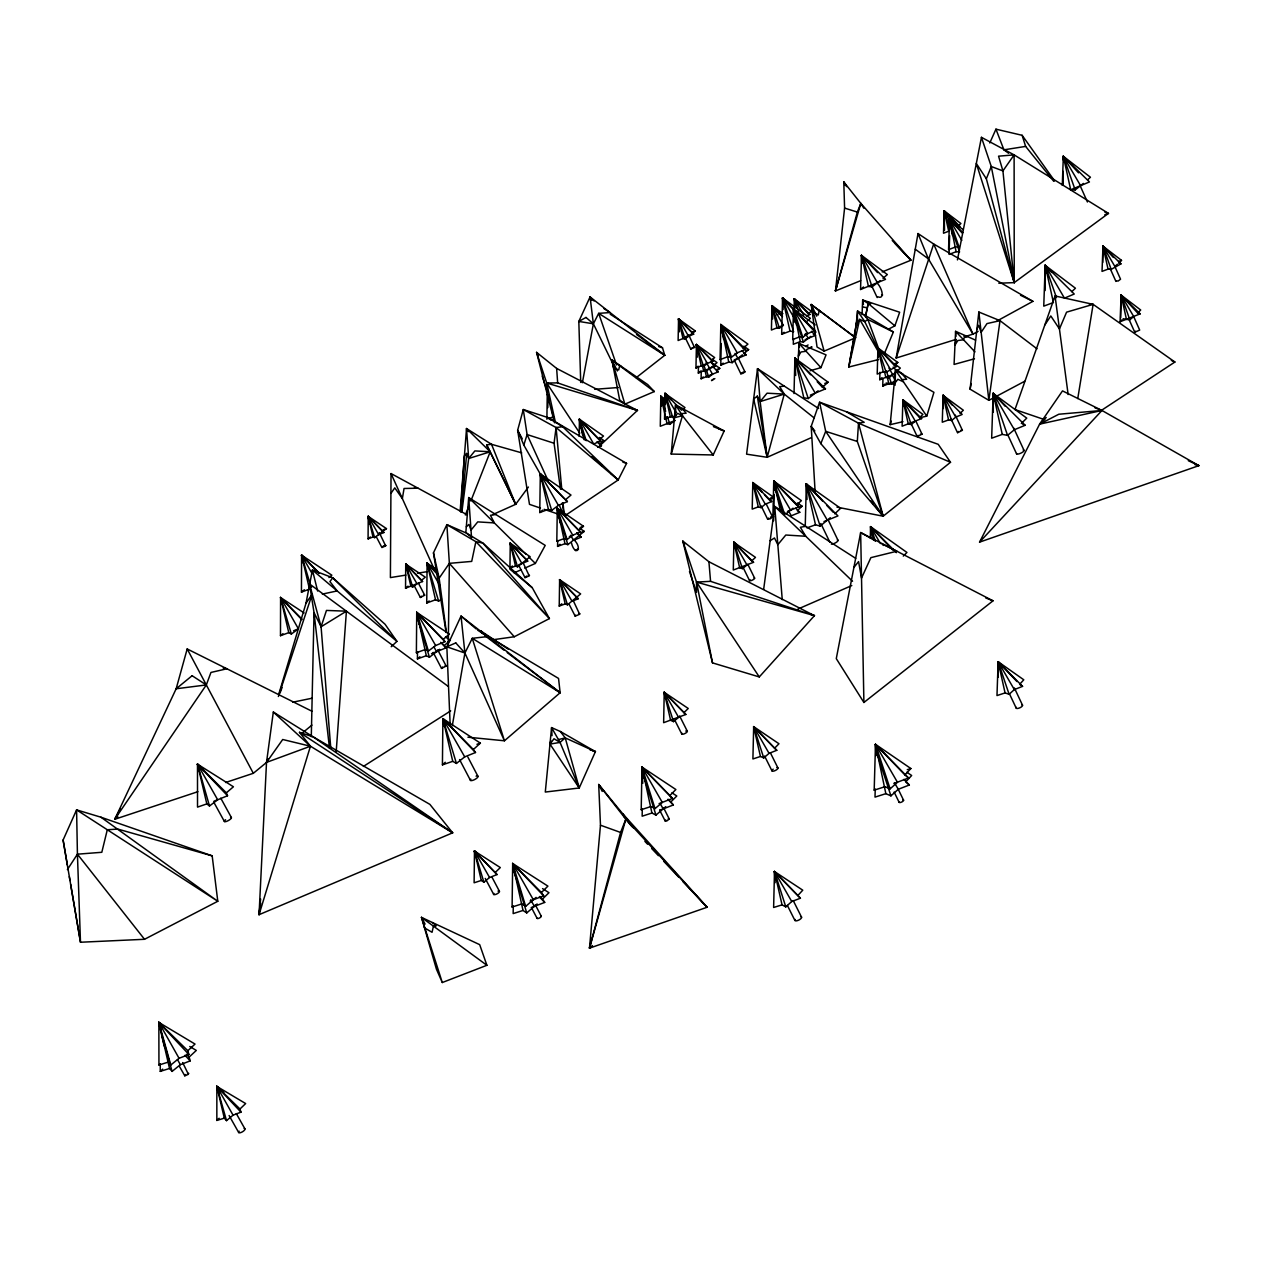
<?xml version="1.0" encoding="UTF-8"?>
<svg xmlns="http://www.w3.org/2000/svg" width="1262" height="1262" viewBox="0 0 1262 1262"><rect width="100%" height="100%" fill="white"/><g stroke="black" fill="none" stroke-linecap="round" stroke-linejoin="round"><path stroke-width="1.5" d="M224.32 1118.164L216.843 1120.435L216.843 1086.408L245.648 1103.556L239.985 1108.998L240.963 1112.153L233.06 1115.182L226.513 1120.64L224.32 1118.164L216.843 1086.408L222.727 1091.63M281.584 603.062L280.59 597.525L298.416 628.855L291.348 634.045L288.761 632.656L280.479 635.701L280.59 597.525L304.126 612.953M319.207 573.058L301.586 555.185L309.474 589.133L301.444 592.13L301.586 555.185L331.843 575.188L328.925 577.57M1045.11 290.575L1045.188 265.32L1075.429 288.225L1071.832 291.648M467.35 514.928L391.031 473.55L390.4 577.586L405.843 575.109M368.078 538.858L368.22 516.379L386.472 528.62L374.64 537.659L373 536.997L368.078 538.858L370.413 536.965M1063.14 184.631L1063.235 171.411M1063.298 160.069L1063.33 156.299L1090.447 177.248L1087.576 179.851M421.571 580.268L422.581 581.514L405.544 588.218L405.733 564.114L425.262 577.16L421.571 580.268L405.733 564.114L406.695 569.84M443.214 639.392L444.981 641.664L435.642 645.529L428.402 651.034L425.294 649.52L416.381 652.722L416.728 612.433L449.367 634.092L443.214 639.392L416.728 612.433L419.094 624.375M439.697 649.283L429.443 657.25L426.319 655.719L417.422 658.906L417.485 651.76L416.381 652.722M441.495 598.993L438.64 601.122L435.532 599.781L426.73 602.999L427.092 563.168L436.747 569.635M182.659 1062.557L188.385 1074.293L184.836 1075.871L179.425 1066.406M452.742 761.333L442.426 764.851L442.883 718.646L480.38 743.129L473.376 749.518L475.506 752.515L464.716 756.869L456.434 763.431L452.742 761.333L442.883 718.646L473.376 749.518M495.509 872.2L500.32 867.578L474.48 851.03L474.118 882.785L481.279 880.466L483.882 882.201L489.561 877.5L497.039 874.566L474.48 851.03L475.175 856.756M184.694 1075.713L185.498 1074.498M509.943 568.105L510.258 543.196L530.166 556.716L517.578 566.843L515.495 566.07L509.943 568.105L512.404 565.975M536.066 897.392L525.67 906.337L521.963 903.876L512.104 907.031L512.672 863.523L547.913 886.129L541.43 892.518L543.67 895.831L530.119 900.989M492.921 639.755L514.281 636.758L549.412 618.585L532.248 587.698L482.841 543.054L466.546 533.148L446.874 524.645L449.367 563.341L448.262 646.049L447.647 642.169M539.757 512.546L540.31 473.913L570.992 495.051L565.376 499.831L567.395 501.598L558.403 505.384L551.715 510.384L548.402 509.343L539.757 512.546L542.597 510.148M546.888 419.236L547.251 394.107M547.803 407.626L547.992 394.785L549.696 400.212M558.419 517.152L557.299 508.286L580.473 531.996L572.774 535.214L567.08 539.537L564.209 538.574L556.81 541.288L557.299 508.286L583.486 526.27L578.706 530.403L557.299 508.286L558.041 516.063M1102.751 262.464L1102.988 246.169L1121.524 260.366L1118.621 263.159L1120.94 263.868L1111.175 269.39L1108.036 269.137L1102.026 271.393L1102.988 246.169L1120.94 263.868M579.621 528.21L584.243 531.381L567.853 544.663L564.982 543.685L557.583 546.399L557.662 540.546L556.81 541.288M558.009 517.294L558.056 513.429L567.853 544.663M559.224 606.06L559.618 579.668L580.646 593.913L567.474 604.829L565.171 603.93L559.224 606.06L561.795 603.772M579.163 436.4L579.432 419.252L603.488 436.053L599.135 439.728L579.432 419.252L579.936 424.726M580.078 427.881L580.141 424.032L585.221 440.107M1120.703 317.866L1121.113 295.103L1140.706 310.01L1137.661 313.023L1121.113 295.103L1120.088 321.747L1140.154 313.875L1121.113 295.103L1121.587 300.545M642.942 778.307L641.995 767.075L662.298 802.443L655.025 808.611L651.003 806.513L641.206 809.715L641.995 767.075L675.88 789.523L669.854 795.533L672.441 798.452L659.079 803.61M642.768 783.339L641.995 767.075L669.854 795.533M665.516 399.675L660.846 396.378L660.278 426.272L674.855 420.593L672.062 415.75M675.58 415.198L672.741 417.328L670.343 416.807L664.553 418.984L665.042 393.444L684.982 407.563L682.616 409.598M862.056 314.648L862.672 299.993L899.664 312.235L894.884 325.833L887.959 329.429M693.674 334.162L678.546 318.923L683.01 338.642L685.045 338.957L695.33 330.975L678.546 318.923L678.12 340.519L693.674 334.162L678.546 318.923L679.429 331.811M697.192 350.173L696.435 344.51L712.92 361.137L695.961 367.999L696.435 344.51L714.655 357.588L711.452 360.301L696.435 344.51L697.271 357.193M711.153 362.036L715.27 366.185L698.312 373.047L698.438 367.179M712.573 366.39L718.062 371.927L701.104 378.774L701.262 370.965M857.229 325.564L857.545 310.973L893.354 331.985L884.52 353.281M311.288 736.692L314.033 612.591L309.505 583.927L448.357 686.496M723.662 339.494L720.823 324.555L745.463 349.353L737.229 352.871L731.487 357.146L728.048 356.594L720.066 359.638L720.823 324.555L747.924 344.116L743.176 348.154L720.823 324.555L721.265 332.016M742.403 354.843L732.197 362.667L728.758 362.099L720.776 365.144L721.249 343.548M782.882 313.639L771.997 305.704L771.413 330.029L783.371 325.296L771.997 305.704L772.659 318.907M772.88 516.852L773.748 481.09L801.386 500.635L796.622 505.084L773.748 481.09L774.221 490.35M773.622 520.812L773.748 516.063M773.795 514.107L774.253 494.499M793.703 331.654L789.996 331.133L781.667 334.32L782.55 297.99L810.378 318.308L806.781 321.4M797.884 895.468L802.758 890.183L774.489 871.521L773.622 907.473L782.046 904.87L785.8 906.889L791.747 901.525L800.423 898.213L774.489 871.521L775.12 882.69M794.066 322.047L793.467 309.095L814.889 330.549L807.712 333.61L802.821 337.285L799.698 336.844L792.71 339.51L793.467 309.095L815.205 324.949M793.861 321.573L794.05 313.891L803.405 342.081L810.819 336.355M794.082 308.102L794.319 298.857L811.292 311.257L808.374 313.781L794.319 298.857L794.965 304.221M460.141 511.094L466.53 428.544L491.533 444.303L521.711 452.853M794.019 393.57L794.902 358.156L828.093 382.181L822.414 387.245L817.177 381.708M805.235 526.569L806.323 483.977L840.587 508.302L834.75 513.839M861.757 263.206L861.504 255.397L885.545 279.344L860.558 289.503L861.504 255.397L887.344 274.564L882.99 278.35M870.275 538.054L870.591 526.648L906.936 552.456L903.292 556.085M895.594 372.322L892.77 374.688L879.74 379.704L879.945 372.227M894.032 381.755L882.737 386.077L882.958 378.616M875.875 755.796L875.497 744.328L897.456 782.282L890.12 788.86L885.009 786.683L874.187 790.154L875.497 744.328L910.864 768.526L904.949 774.931L908.545 777.991L893.89 783.544M876.222 755.118L875.497 744.328L908.545 777.991M903.529 405.623L902.898 399.802L919.588 417.548L922.932 414.393L902.898 399.802L902.109 426.209L921.654 418.59L902.898 399.802L902.977 403.509M895.058 385.289L895.515 370.145L933.927 392.324L926.765 416.129L919.446 417.832M958.173 225.945L959.956 226.513L944.197 210.896L943.503 233.233L948.708 231.214L944.197 210.896L960.918 223.532L958.173 225.945L944.197 210.896L944.512 230.236M960.019 413.415L963.348 410.229L943.108 395.4L942.272 422.218L948.567 419.93L951.627 420.483L955.776 417.123L962.18 414.457L943.108 395.4L943.329 408.557M962.874 232.618L949.513 219.383L959.073 247.163L955.634 246.926L948.567 249.639L949.513 219.383L963.111 229.637M949.655 235.663L949.071 254.419L956.123 251.706L959.562 251.958L950.018 224.179L949.513 219.383L962.133 232.965M1022.567 686.37L1019.633 684.351L1023.782 679.792L998.132 661.714L996.98 695.567L1005.073 692.917L1009.111 694.289L1014.332 689.588L1022.567 686.37L998.132 661.714L998.226 677.284M1051.893 272.545L1045.188 265.32L1043.753 306.145L1053.407 302.533L1045.188 265.32L1074.246 294.03L1064.45 298.147L1045.188 265.32L1045.914 272.939M1062.288 185.388L1063.33 156.299L1089.453 181.949L1070.697 189.773L1063.33 156.299L1078.537 172.862M798.12 361.673L798.988 343.39L826.042 354.874L820.931 367.652L810.125 370.712M273.318 712.036L310.436 746.221L452.648 832.825L313.244 736.913L299.473 732.323L310.436 746.221L259.057 914.682L266.519 762.39L273.318 712.036L313.244 736.913L429.885 804.383L452.648 832.825L259.057 914.682L260.619 898.986M460.772 512.009L464.321 455.882L466.719 453.437L468.675 458.516L461.86 512.183M836.974 507.135L883.163 516.205L825.695 431.352L819.574 402.231L938.202 444.303L950.523 462.286L883.163 516.205L857.308 441.448L858.507 423.18L819.574 402.231L811.198 426.382L815.094 491.202M336.165 752.042L346.419 611.187L326.464 610.429L321.084 626.772L330.77 748.114M766.034 503.601L772.518 516.947L770.341 518.808L767.659 519.25L761.16 505.92M465.836 532.517L468.707 497.591L545.216 545.389L535.356 563.436L524.755 568.152M767.659 519.25L768.653 518.067M671.226 454.068L675.564 404.818L724.151 430.973L713.204 454.967L671.226 454.068L682.458 415.703L675.564 404.818L675.722 411.649L674.318 417.738L682.458 415.703L713.204 454.967M600.475 825.206L589.48 948.156L707.114 907.252L622.971 814.037L598.693 784.475L600.475 825.206L620.573 832.447L589.48 948.156L592.477 945.601M461.308 511.899L466.719 453.437M902.961 421.682L890.152 424.679L895.515 370.145L926.765 416.129M882.17 271.929L910.927 260.224L860.81 203.371L843.789 181.917L844.593 208.088L835.46 290.938L860.621 280.7M1024.634 381.298L988.856 400.338L970.084 389.169L978.855 312.029L1000.009 320.658L1036.985 348.817M738.238 357.998L744.927 371.848L743.081 373.315L740.857 373.789L734.168 359.954M740.857 373.789L741.709 372.874M560.502 489.293L554.065 443.246L556.085 427.534L523.288 409.519L517.641 430.263L529.488 504.358L540.467 508.081M763.668 589.275L774.742 506.456L855.699 558.356M259.057 914.682L260.666 903.04M1077.764 398.524L1093.129 304.363L1055.064 295.955L1014.979 409.551L1044.794 419.725M799.24 351.041L798.373 356.263L800.976 351.972L806.118 351.278L806.923 349.353L812.05 347.018L810.882 347.16M688.689 334.809L694.494 347.492L690.756 349.022L685.613 338.453M452.269 725.902L464.905 653.022L461.04 616.077L560.139 692.728L504.437 740.794L467.918 737.197M690.756 349.022L692.57 347.602M956.107 339.383L896.146 358.045L918.01 233.533L933.675 244.008L1032.915 301.35L996.948 321.021M895.294 377.59L894.143 384.105L897.85 379.294L903.45 381.834M582.381 382.733L593.377 323.798L598.677 313.355L610.051 312.566L603.946 308.591M865.622 315.405L868.209 303.511L862.672 299.993L863.46 304.457M278.65 694.621L305.988 603.299L312.408 570.014L332.758 577.791L385.068 624.264L396.915 641.396L391.22 646.712M957.432 259.925L981.442 137.321L1014.112 154.879L1108.478 213.404L1014.238 282.625L998.81 283.209M865.543 316.936L868.209 303.511L870.654 303.89L867.893 301.713M970.084 389.169L971.219 383.538M591.168 940.458L589.48 948.156L625.826 819.212L598.693 784.475L602.258 791.416M573.2 600.491L579.652 614.263L575.188 616.172L569.194 604.451M837.195 283.319L835.46 290.938L860.81 203.371L863.792 208.183M575.078 616.014L575.709 615.13M550.8 740.715L549.98 744.091L579.226 787.993L545.294 792.047L551.573 727.59L560.328 731.487L595.412 751.631L579.226 787.993L560.044 742.403L551.573 727.59L552.03 735.651M837.384 283.382L835.46 290.938L857.355 212.079L860.81 203.371M312.014 711.263L187.186 648.952L176.159 688.768L114.763 819.275L197.897 791.684M523.146 562.868L529.251 575.882L525.055 577.696L519.376 566.606M524.96 577.554L526.585 576.056M541.146 475.553L523.825 445.107L527.09 434.554L523.288 409.519L548.134 417.643L626.583 463.375L618.159 479.986L565.897 515.07M896.146 358.045L933.675 244.008L972.97 334.146L978.113 331.322M890.152 424.679L891.319 421.129M278.381 696.498L312.187 594.15L305.988 603.299M280.069 692.917L282.12 687.396M573.658 539.41C583.707 549.096 574.873 557.189 571.386 542.676M575.393 550.595L576.15 549.68M266.519 762.39L282.704 739.5L310.436 746.221L266.519 762.39L267.891 758.888M465.362 514.991L468.912 505.967M471.041 500.541L490.208 451.78L486.643 444.902L491.533 444.303L515.653 504.327L492.906 514.533M620.573 832.447L625.826 819.212L707.114 907.252L682.774 881.46M846.376 411.727L864.186 422.281L858.507 423.18L883.163 516.205L820.821 443.625L825.695 431.352L857.308 441.448M986.348 178.762L976.315 163.476L1014.238 282.625L1002.927 170.906L998.557 156.172L1014.112 154.879L1014.238 282.625L986.348 178.762L991.285 166.521L981.442 137.321M379.278 532.627L385.667 545.894L381.929 547.55L376.123 536.429M63.1 840.019L76.588 809.873L100.976 817.224L212.174 855.857L217.79 901.273L144.515 939.291L80.484 942.241L63.1 840.019L67.359 865.085M989.787 142.953L995.955 129.166L1022.125 135.302L1054.59 180.86M976.898 329.193L978.665 325.312L981.142 332.332L986.979 323.593L1000.009 320.658L988.856 400.338L978.855 312.029M636.206 377.669L664.743 355.3L590.064 296.949L578.816 321.431L580.725 382.465M446.101 632.451L433.465 552.835L446.874 524.645L475.869 541.666L549.412 618.585L482.841 543.054L475.869 541.666L471.704 561.401L449.367 563.341L439.144 578.185L446.432 632.467M979.564 542.139L1039.62 424.142L1062.509 390.889L1101.963 410.465L1198.9 465.646L979.564 542.139L1101.963 410.465L1094.895 407.784M120.411 808.895L114.763 819.275L117.839 816.814M117.887 814.258L114.763 819.275L206.321 684.935L210.959 672.441L226.908 668.781L223.2 668.04M67.375 869.613L77.424 854.185L76.588 809.873L217.79 901.273L100.976 817.224M1044.81 324.997L1050.804 315.957L1059.449 328.956L1066.579 312.156L1093.129 304.363L1174.906 362.02L1100.306 411.112M1014.112 154.879L1002.927 170.906L991.285 166.521L1014.238 282.625M390.92 493.395L394.785 487.873L402.357 498.6L404.045 488.489L418.022 488.189L414.441 487.589M486.643 444.902L515.653 504.327L528.399 487.037M674.318 417.738L677.568 413.305L682.458 415.703M853.901 567.458L858.57 561.59L861.52 578.106L870.875 557.646L896.888 551.226L882.122 544.001L883.526 545.452M468.675 458.516L490.208 451.78L466.53 428.544L468.675 458.516L474.875 450.913L490.208 451.78L515.653 504.327M818.644 408.525L757.515 368.646L746.583 454.162L767.17 457.301L760.15 401.584L767.059 393.192L784.27 394.091L814.085 417.88M759.282 676.937L814.447 615.667L708.913 561.748L682.821 541.082L712.494 662.881L759.282 676.937L696.529 582.082L682.821 541.082L684.556 544.585M874.187 790.154L875.244 789.002L875.008 797.111L885.845 793.672L890.94 795.865L898.26 789.286L909.35 784.996L903.844 779.395M1116.255 280.732L1118.1 281.079L1120.546 279.202L1114.819 266.377L1102.988 246.169L1103.635 253.646M776.793 750.306L774.584 748.224L778.969 743.744L753.666 726.644L752.909 758.951L760.434 756.474L763.731 757.941L769.063 753.351L776.793 750.306L753.666 726.644L753.998 732.149M1039.62 424.142L1058.818 414.236L1101.963 410.465L1039.62 424.142L1046.214 417.485M665.737 820.016L665.232 821.073L666.715 821.026L669.286 819.038L663.607 807.838M660.01 810.109L673.372 804.967L670.769 802.033L676.795 796.006L671.968 792.804M641.206 809.715L642.295 808.642L642.153 816.198L651.933 813.012L655.956 815.11L665.752 806.639M1120.088 321.747L1122.139 319.728M1021.337 423.48L1026.747 418.132L993.162 393.381L991.664 438.198L1002.265 434.396L1007.549 435.358L1014.38 429.711L1025.17 425.278L993.162 393.381L993.304 412.185M531.176 907.567L544.711 902.425L542.471 899.096L548.954 892.707L542.55 888.606M512.104 907.031L513.271 905.895L513.161 913.593L523.02 910.454L526.743 912.931L537.123 903.971M668.166 696.577L664.222 692.302L678.64 717.368L673.498 721.627L670.611 720.334L664.222 692.302L683.972 712.604L688.247 708.471L664.222 692.302L663.638 722.684L685.85 714.481L664.222 692.302L665.027 697.918M216.843 1120.435L219.131 1118.258M598.172 447.3L637.436 410.418L556.637 368.425L536.571 352.35L554.523 422.786M734.642 547.929L733.9 542.345L751.71 560.912L755.481 557.378L733.9 542.345L733.285 570.045L753.556 562.3L733.9 542.345L734.137 546.146M877.721 296.759C884.899 299.851 882.501 288.509 876.98 282.877M797.474 502.939L802.08 506.188L797.316 510.637L799.792 512.293L791.321 515.795L788.513 510.936M808.09 344.952L805.677 346.545M187.833 1050.725L195.026 1044.068L158.854 1022.409L158.949 1065.018L168.225 1062.115L170.78 1065.018L179.062 1058.297L188.906 1054.496L187.833 1050.725L158.854 1022.409L159.596 1026.195M159.832 1027.205L158.854 1022.409L161.678 1024.996L158.854 1022.409L169.534 1068.472L172.089 1071.406L180.356 1064.686L190.199 1060.885L189.126 1057.083L196.32 1050.426L189.742 1046.498M158.949 1065.018L160.242 1063.819L160.274 1071.375L162.688 1069.135M466.293 526.822L468.896 524.424L471.01 530.103L477.746 521.884L494.341 522.91L490.461 515.306L495.745 514.486M764.567 494.909L769.788 500.383L773.354 497.102L752.815 482.605L752.199 509.107L758.288 506.914L760.954 507.624L765.308 504.185L771.571 501.598L752.815 482.605L753.02 486.264M882.737 386.077L884.977 384.027M879.74 379.704L881.964 377.669M878.809 355.632L877.942 347.933L894.474 365.507L897.803 362.478L877.942 347.933L877.2 374.088L883.274 371.817L886.129 372.274L896.462 366.453L877.942 347.933L878.226 357.178M442.426 764.851L445.265 762.28M815.993 332.016L813.327 334.335L815.457 335.345L805.093 339.683M1114.882 266.424L1117.375 264.247M806.907 527.879L815.504 524.818L820.174 526.08L830.317 517.704M860.558 289.503L863.492 286.963M560.044 742.403L554.018 738.759L549.98 744.091L560.044 742.403L565.234 737.876L595.412 751.631L589.985 749.628M792.71 339.51L793.435 338.879L793.293 344.274L800.282 341.623L803.405 342.081M557.583 546.399L559.981 544.301M441.526 642.831L444.24 645.592L450.376 640.276L445.486 637.026M417.422 658.906L419.899 656.761M781.667 334.32L784.081 332.253M786.258 513.713L793.025 508.176M226.34 792.82L233.423 786.778L197.487 764.141L197.519 807.112L206.826 803.894L209.492 805.992L217.679 799.777L227.523 795.754L226.34 792.82L197.487 764.141L198.576 769.678M664.553 418.984L666.92 416.965M743.839 346.167L748.618 349.606L743.886 353.66L746.157 354.874L734.878 359.623M701.104 378.774L703.25 376.944M720.776 365.144L723.173 363.109M713.724 364.008L719.782 368.346L716.579 371.091L718.062 371.927M426.73 602.999L429.159 600.933M698.312 373.047L700.473 371.217M720.066 359.638L720.917 358.913M711.295 362.73L713.803 365.349L717.005 362.62L712.462 359.37M695.961 367.999L698.107 366.185M597.115 441.684L599.813 444.476L604.183 440.801L599.371 437.457M405.544 588.218L408.02 586.152M1070.697 189.773L1075.177 189.931L1083.395 183.432M810.33 395.132L825.49 388.87L794.902 358.156L803.784 397.735L808.279 398.555L818.123 390.81M225.598 782.503L253.315 773.306L266.834 762.185M302.912 732.528L311.919 725.114M1129.821 319.759L1133.718 316.557L1121.113 295.103L1126.461 319.396L1129.821 319.759L1121.113 295.103L1122.675 298.558M280.479 635.701L282.94 633.698M301.444 592.13L304.394 589.748M877.611 272.608L861.504 255.397L868.445 286.474L872.105 286.853L880.229 280.574M742.419 568.657L746.994 564.997L733.9 542.345L739.658 567.79L742.419 568.657L733.9 542.345L736.44 545.231M911.211 424.521L915.344 421.208L902.898 399.802L908.277 423.969L911.211 424.521L902.898 399.802L905.201 402.61M702.429 365.649L703.644 371.012L705.9 371.407L712.462 366.406M784.317 386.14L779.679 386.645L784.27 394.091L760.15 401.584L757.31 396.126L753.635 399.013L767.17 457.301L811.324 437.646M863.902 702.477L993.02 600.807L860.652 532.532L836.28 658.622L863.902 702.477L860.652 532.532L875.355 540.83M886.082 383.017L891.682 384.295L895.783 381.077L891.997 374.577M884.583 371.927L885.814 377.448L888.669 377.89L892.77 374.688L889 368.188M1135.516 331.165L1134.759 332.237L1139.696 330.092L1133.607 316.399M958.347 431.462L957.653 432.74L962.385 430.279L955.287 415.04M918.058 435.327L917.332 436.589L922.001 434.144L915.739 420.814M666.099 401.695L660.846 396.378L667.046 423.716L669.854 424.347L674.855 420.593M704.811 369.608L706.436 376.754L708.692 377.149L712.557 374.278L708.913 367.952M782.519 316.257L771.997 305.704L776.982 327.899L779.443 328.23L783.371 325.296M703.533 366.359L707.43 363.472L696.435 344.51L701.278 365.964L703.533 366.359L696.435 344.51L698.06 347.839M412.69 587.051L417.012 583.833L405.733 564.114L410.86 586.262L412.69 587.051L405.733 564.114L422.581 581.514M442.647 667.014L441.558 668.434L446.164 666.036L437.709 649.835M421.398 596.2L420.356 597.478L424.695 595.222L418.432 583.186M770.151 540.735L774.474 537.975L777.818 544.695L785.8 535.025L805.724 536.255L800.36 527.279L805.661 526.286M363.393 766.428L450.692 710.869M329.524 748.429L314.033 612.591L321.084 626.772L346.419 611.187M382.922 546.399L383.948 545.815M778.023 314.459L776.998 315.027M713.377 379.136L711.516 380.619L714.86 378.6M686.875 336.213L685.881 336.623M514.155 572.869L521.222 569.73M742.703 372.322L744.927 371.848M797.884 609.073L851.787 585.568M806.434 315.973L809.92 314.475L794.319 298.857L796.385 308.054M624.864 404.155L654.315 391.567L647.706 384.563L611.928 359.97L619.626 399.817L624.864 404.155L611.928 359.97L654.315 391.567M369.135 521.742L368.22 516.379L383.869 532.532L378.71 534.709L368.22 516.379L369.23 523.809M584.101 439.728L579.432 419.252L600.791 440.974L593.692 443.987L579.432 419.252L579.905 422.439M597.936 447.253L601.485 445.754L597.478 441.668M824.133 351.136L855.589 337.759L811.182 304.489L817.035 347.003L824.133 351.136L811.182 304.489L855.589 337.759M577.144 532.943L581.23 537.123L573.532 540.325L570.645 535.293M518.714 564.808L527.721 561.133L510.258 543.196L511.094 548.623M431.494 653.732L446.007 647.879L444.24 645.592M787.456 511.457L799.098 506.725L773.748 481.09L774.442 486.675L783.166 513.334M565.171 603.93L559.618 579.668L578.217 598.74L572.033 601.296L559.618 579.668L560.486 585.41M823.976 521.569L837.952 515.921L806.323 483.977L807.017 499.5M804.509 334.903L807.712 333.61L793.467 309.095L794.492 317.582M293.589 630.763L298.416 628.855M569.351 536.555L572.774 535.214L557.299 508.286L564.982 543.685M692.065 332.237L695.33 330.975M442.284 982.53L486.895 965.288L479.686 944.654L421.492 917.395L436.415 969.137L442.284 982.53L421.492 917.395L486.895 965.288M548.513 418.621L553.355 416.76L551.636 409.188M745.432 350.836L748.618 349.606M716.232 369.703L719.782 368.346M214.051 801.149L217.679 799.777L197.487 764.141L206.826 803.894M600.759 442.094L604.183 440.801M383.206 529.851L386.472 528.62M1118.526 261.502L1121.524 260.366M824.78 383.411L828.093 382.181M894.758 363.614L897.803 362.478M1104.786 214.761L1108.478 213.404L1104.802 212.063M580.52 527.358L583.486 526.27M580.536 532.722L584.243 531.381M770.309 498.19L773.354 497.102M798.783 507.371L802.08 506.188M384.484 545.594L385.967 545.452M810.299 348.249L809.21 348.454M476.941 744.296L480.38 743.129M770.467 517.12L771.618 516.773M577.349 549.08L578.501 549.049M907.252 769.678L910.864 768.526M965.477 336.465L972.97 334.146L928.39 258.868L918.01 233.533M160.274 1071.375L169.534 1068.472M693.564 347.192L694.684 347.129M974.469 358.802L954.072 364.434L955.602 331.338L975.526 340.109M558.451 739.595L565.234 737.876L579.226 787.993M878.589 359.544L848.79 367.021L857.403 317.929L848.79 367.021L859.674 319.365L864.786 321.621L878.983 351.562M187.549 1073.347L188.795 1073.426M920.471 434.175L922.001 434.144M960.808 430.295L962.385 430.279M423.606 595.143L424.616 595.08M528.321 575.298L529.519 575.377M578.611 613.616L579.921 613.711M322.315 594.102L337.175 590.932L329.918 581.577L332.758 577.791L396.915 641.396L312.408 570.014L317.645 591.058M444.997 665.894L446.085 665.863M292.642 702.224L311.903 698.249M881.57 294.929L882.627 294.961M417.438 573.232L427.077 571.67M995.955 129.166L1003.921 149.831L1025.627 146.408L1053.754 181.302M668.229 818.77L669.207 818.849M556.085 427.534L562.71 426.745L618.159 479.986L556.085 427.534L561.764 489.199M681.149 413.652L686.118 413.226L682.206 408.383M70.64 884.378L80.484 942.241L77.424 854.185L101.812 852.292L107.302 829.749L117.839 829.087L212.174 855.857M594.717 389.295L618.301 387.529M901.951 379.625L906.637 379.278L902.298 374.073M712.494 662.881L696.529 582.082L814.447 615.667L710.569 581.34L696.529 582.082L696.482 592.399L689.478 571.528M542.234 376.171L547.408 391.788L546.698 383.001L637.436 410.418L557.662 382.907L546.698 383.001L536.571 352.35L538.322 355.868M1089.311 304.252L1093.129 304.363M963.868 336.26L967.355 336.512L964.136 337.727L963.537 339.778L957.842 340.535L954.971 345.125L956.123 339.715M1123.164 318.718L1126.461 319.396M862.53 306.871L867.057 307.833M1195.114 464.747L1198.9 465.646L1188.283 460.693M844.593 208.088L857.355 212.079M658.78 346.624L662.503 347.791L664.743 355.3L598.677 313.355L616.534 364.955M554.065 443.246L527.09 434.554L548.102 480.68M622.892 462.16L626.583 463.375M1137.661 313.023L1140.154 313.875M544.127 509.327L556.936 513.681M477.651 630.164L487.574 636.6L472.256 638.304L464.905 653.022L504.437 740.794L472.256 638.304L560.139 692.728L558.545 678.435L481.027 632.183M810.772 614.357L814.447 615.667L810.74 614.342M589.922 749.533L595.412 751.631M985.748 597.983L993.02 600.807M718.772 428.828L724.151 430.973L713.44 426.635M858.507 423.18L950.523 462.286M553.355 416.76L554.034 421.303M1171.325 360.427L1174.906 362.02M808.374 313.781L809.92 314.475M1022.614 424.079L1025.17 425.278M894.474 365.507L896.462 366.453M814.889 330.549L812.76 329.556L793.467 309.095L800.282 341.623M1020.532 295.276L1032.915 301.35M893.354 331.985L867.846 319.46L863.871 314.68M919.588 417.548L921.654 418.59M822.414 387.245L825.49 388.87M743.176 348.154L745.463 349.353M711.452 360.301L712.92 361.137M713.803 365.349L715.27 366.185M562.71 426.745L548.134 417.643L551.052 420.246M610.224 314.238L662.503 347.791M299.473 732.323L452.648 832.825M796.622 505.084L799.098 506.725M483.551 633.997L481.011 631.047L508.129 649.11M769.788 500.383L771.571 501.598M906.842 772.202L911.653 775.499L905.753 781.904L909.35 784.996M1003.921 149.831L1008.622 153.27M894.222 363.63L900.327 368.094L896.998 371.138L893.181 367.084M897.203 370.003L903.308 374.467M915.265 249.198L928.39 258.868M636.537 334.462L664.743 355.3M817.839 309.537L820.474 311.493L819.306 310.578L818.186 315.027L813.28 312.061L812.618 312.834L812.05 310.831M599.135 439.728L600.791 440.974M485.428 636.064L504.106 650.23M507.229 652.596L560.139 692.728M599.813 444.476L601.485 445.754M751.71 560.912L753.556 562.3M618.711 364.639L621.125 366.532L619.674 365.743L618.68 369.955L613.632 367.794L613.064 365.901M466.546 533.148L471.026 536.871M509.848 569.099L532.248 587.698M868.209 303.511L894.884 325.833M476.263 628.997L461.04 616.077L446.843 646.807L450.203 725.839M591.91 456.607L602.116 465.71M610.871 473.502L618.159 479.986M578.706 530.403L580.473 531.996M581.23 537.123L576.766 532.722M217.521 1090.037L216.843 1086.408L223.958 1092.876M432.582 922.601L436.147 925.914L433.45 926.15L432.046 932.287L424.616 927.933L423.716 925.141M852.544 581.261L774.742 506.456L782.251 599.639M204.507 770.94L197.487 764.141L209.492 805.992M186.319 1054.354L189.126 1057.083M217.6 1090.21L216.843 1086.408L239.985 1108.998M471.562 537.849L468.707 497.591L525.781 553.986M528.51 556.684L535.356 563.436M578.217 598.74L559.618 579.668L567.474 604.829M783.103 309.616L782.55 297.99L798.688 314.175M811.45 331.322L815.457 335.345M742.056 350.741L746.157 354.874M613.916 365.98L593.377 323.798L590.064 296.949L594.055 300.971M870.969 538.369L870.591 526.648L896.399 552.661M683.972 712.604L685.85 714.481M288.761 632.656L280.59 597.525L301.886 619.043M513.098 867.278L512.672 863.523L541.43 892.518M539.852 896.446L542.471 899.096M475.111 854.91L474.48 851.03L478.487 855.084M795.786 508.255L799.792 512.293M665.752 403.209L665.042 393.444L681.606 410.197M527.721 561.133L510.258 543.196L515.495 566.07M523.02 910.454L512.672 863.523L515.338 866.237L512.672 863.523L515.006 875.67M483.598 633.792L481.011 631.047L486.517 636.663M567.395 501.598L540.31 473.913L540.672 477.683M668.087 799.272L670.769 802.033M428.039 568.941L427.092 563.168L436.715 572.995M291.348 634.045L280.59 597.525L284.66 601.69M775.499 879.188L774.489 871.521L800.423 898.213M443.609 724.451L442.883 718.646L446.969 722.842M564.067 498.474L540.31 473.913L541.445 481.421M774.584 748.224L753.666 726.644L754.155 730.351M651.933 813.012L641.995 767.075L672.441 798.452M668.071 799.509L673.372 804.967M435.532 599.781L427.092 563.168L437.709 574.131M481.011 631.047L486.296 636.505M383.869 532.532L368.22 516.379L373 536.997M426.319 655.719L416.728 612.433L444.981 641.664M440.627 642.311L446.007 647.879M305.514 559.255L301.586 555.185L302.154 558.971M319.16 573.437L301.586 555.185L302.943 562.757M885.845 793.672L875.497 744.328L904.949 774.931M444.145 726.218L442.883 718.646L475.506 752.515M282.42 600.98L280.59 597.525L301.839 619.658M525.67 906.337L512.672 863.523L543.67 895.831M539.331 896.809L544.711 902.425M481.279 880.466L474.48 851.03L497.039 874.566M761.948 492.18L752.815 482.605L753.556 488.41M665.815 399.06L665.042 393.444L671.352 400.038M661.556 406.033L660.846 396.378L664.695 400.385M428.402 651.034L416.728 612.433L419.363 615.193M807.27 491.77L806.323 483.977L822.556 501.046M826.626 505.305L833.393 512.419M892.25 240.521L910.927 260.224L894.742 243.124M871.474 534.189L870.591 526.648L892.975 550.185M998.936 669.523L998.132 661.714L1016.951 681.527M227.523 795.754L197.487 764.141L199.254 767.47M810.63 374.782L794.902 358.156L795.707 375.461M974.958 351.893L955.602 331.338L955.918 336.37M783.481 305.562L782.55 297.99L796.637 312.929M772.88 312.881L771.997 305.704L782.282 316.62M438.64 601.122L427.092 563.168L429.679 565.912M433.576 570.045L437.472 574.178M644.898 841.36L647.611 844.231M651.665 848.521L658.433 855.683M663.844 861.41L678.719 877.169M943.692 400.859L943.108 395.4L952.211 405.102M1005.23 406.285L993.162 393.381L993.92 400.89M483.882 882.201L474.48 851.03L478.503 855.336M170.78 1065.018L158.854 1022.409L188.906 1054.496M226.513 1120.64L216.843 1086.408L240.963 1112.153M184.978 1055.3L190.199 1060.885M782.046 904.87L774.489 871.521L777.14 874.361M517.578 566.843L510.258 543.196L514.17 547.44M1113.415 257.495L1102.988 246.169L1108.036 269.137M561.338 583.044L559.618 579.668L562.126 582.397M280.59 597.525L284.439 601.706M561.054 512.419L557.299 508.286L567.08 539.537M756.206 729.436L753.666 726.644L760.434 756.474M545.484 479.639L540.31 473.913L548.402 509.343M820.931 367.652L798.988 343.39L799.461 347.287M304.205 558.104L301.586 555.185L309.821 582.949M456.434 763.431L442.883 718.646L446.795 722.968M586.231 440.706L579.432 419.252L583.123 423.401M449.367 563.341L514.281 636.758M418.369 615.588L416.728 612.433L419.299 615.367M670.343 416.807L665.042 393.444L667.614 396.41M756.427 486.785L752.815 482.605L758.288 506.914M780.31 510.242L773.748 481.09L777.376 485.318M428.859 566.575L427.092 563.168L429.616 566.102M815.504 524.818L806.323 483.977L808.832 486.927M679.571 326.574L678.546 318.923L682.111 323.104M724.404 328.798L720.823 324.555L728.758 362.099M779.443 328.23L771.997 305.704L774.379 308.559M785.8 906.889L774.489 871.521L776.966 874.487M789.996 331.133L782.55 297.99L786.21 302.407M512.041 546.683L510.258 543.196L513.934 547.629M559.618 579.668L561.937 582.476M625.826 819.212L631.978 826.705M881.397 352.145L877.942 347.933L883.274 371.817M667.756 696.608L664.222 692.302L673.498 721.627M948.567 419.93L943.108 395.4L946.595 399.675M862.356 262.969L861.504 255.397L863.902 258.347M995.576 396.378L993.162 393.381L1002.265 434.396M814.858 430.957L811.198 426.382L820.821 443.625M870.969 500.982L873.399 504.027M875.844 507.072L883.163 516.205M542.644 476.831L540.31 473.913L551.715 510.384M77.424 854.185L144.515 939.291M944.765 216.323L944.197 210.896L946.5 213.83M1056.468 297.643L1045.188 265.32L1047.476 268.254M560.328 731.487L565.234 737.876M633.477 827.998L622.971 814.037L624.611 817.555M756.017 486.974L752.815 482.605L760.954 507.624M820.174 526.08L806.323 483.977L808.579 487.132M723.063 327.71L720.823 324.555L731.487 357.146M773.338 309.364L771.997 305.704L774.127 308.78M579.763 433.15L546.698 383.001L555.469 422.549M872.105 286.853L861.504 255.397L863.539 258.521M321.084 626.772L309.505 583.927L311.588 587.161M846.739 186.634L843.789 181.917L845.445 185.482M468.707 497.591L470.742 500.872M466.53 428.544L468.423 431.651M1063.866 162.104L1063.33 156.299L1080.635 185.735M961.818 240.395L949.513 219.383L949.655 228.722M949.955 227.649L944.197 210.896L950.854 222.286M1014.38 429.711L993.162 393.381L1007.549 435.358M862.782 259.089L861.504 255.397L877.484 282.798M951.627 420.483L943.108 395.4L955.776 417.123M890.246 369.056L877.942 347.933L886.129 372.274M798.657 311.919L794.319 298.857L803.752 315.09M1005.073 692.917L998.132 661.714L1014.332 689.588M805.44 333.483L808.295 338.39M793.088 329.776L782.55 297.99L794.839 319.128M815.252 393.176L794.902 358.156L795.833 365.791M873.572 539.931L870.591 526.648L880.403 543.543M737.229 352.871L720.823 324.555L722.385 327.805M735.052 353.392L737.939 358.376M806.323 483.977L827.367 520.275M706.121 362.21L709.78 368.536M784.806 514.88L773.748 481.09L790.627 510.227M685.045 338.957L678.546 318.923L688.626 336.339M765.308 504.185L752.815 482.605L754.471 486.012M894.442 782.692L898.26 789.286M672.741 417.328L665.042 393.444L676.085 412.548M661.887 403.887L660.846 396.378L665.516 404.439M879.362 353.486L859.674 319.365L856.283 323.845L857.545 310.973L864.786 321.621L867.846 319.46L879.03 349.7M769.063 753.351L753.666 726.644L763.731 757.941M774.489 871.521L791.747 901.525M558.403 505.384L540.31 473.913L542.076 477.43M660.341 803.894L663.228 808.942M510.258 543.196L521.932 563.546M427.092 563.168L440.154 586.01M416.728 612.433L435.642 645.529M433.828 646.775L436.668 651.728M442.883 718.646L464.716 756.869M512.672 863.523L533.384 899.822M530.671 899.822L534.441 906.416M474.48 851.03L489.561 877.5M312.124 573.658L301.586 555.185L303.353 558.545M236.294 1113.557L244.907 1128.859M216.843 1086.408L233.06 1115.182M229.1 1115.513L238.692 1132.519M158.854 1022.409L179.062 1058.297M177.469 1059.559L180.356 1064.686M213.767 802.143L224.415 821.515M220.771 798.183L231.388 817.539M522.294 438.86L517.641 430.263L523.825 445.107M421.492 917.395L425.073 924.084M187.186 648.952L253.315 773.306M309.505 583.927L311.351 587.382M491.754 876.743L499.389 891.193M485.239 878.431L493.726 894.474M459.557 759.566L470.505 780.437M535.34 904.901L541.209 916.086M532.075 908.798L537.107 918.373M467.871 757.074L477.888 776.193M405.733 564.114L407.5 567.49M414.157 585.584L420.356 597.478M370.034 519.849L368.22 516.379L374.64 537.659M433.182 652.407L441.558 668.434M659.616 810.062L665.232 821.073M674.855 720.302L681.717 733.916M558.814 511.315L557.299 508.286L558.75 511.725M787.346 905.375L794.855 920.345M679.619 715.948L687.333 731.266M793.23 900.579L801.575 917.222M579.432 419.252L581.119 422.612M770.593 753.225L777.944 768.006M764.583 756.033L771.95 770.814M611.928 359.97L617.355 370.981M590.064 296.949L591.783 300.435M665.042 393.444L666.667 396.741M747.798 564.24L754.613 578.138M735.525 545.641L733.9 542.345L735.336 546.004M665.658 411.286L660.846 396.378L662.487 399.691M742.687 566.654L749.518 580.552M894.143 792.063L899.08 802.206M678.546 318.923L680.186 322.283M897.803 788.387L903.576 800.218M773.748 481.09L775.341 484.371M828.235 520.023L838.015 540.341M820.836 523.525L829.828 542.139M771.997 305.704L773.638 309.158M796.59 361.689L794.902 358.156L808.279 398.555M794.319 298.857L795.959 302.312M802.821 337.285L793.467 309.095L795.076 312.455M782.55 297.99L784.238 301.539M811.182 304.489L816.703 316.131M1014.364 687.916L1022.504 705.174M1009.695 694.321L1016.21 708.124M902.898 399.802L904.491 403.225M879.535 351.325L877.942 347.933L879.188 351.499M910.88 423.117L917.158 436.447M861.504 255.397L863.161 258.947M871.521 285.496L877.185 297.58M943.108 395.4L944.733 398.871M951.138 419.079L957.464 432.614M1013.733 428.102L1024.018 450.36M1007.881 435.043L1016.588 453.878M944.197 210.896L945.806 214.398M951.059 222.743L949.513 219.383L956.123 251.706M559.413 505.526L562.647 512.624M1045.188 265.32L1046.797 268.853M391.031 473.55L434.002 568.641M1110.181 268.585L1115.923 281.41M1128.717 318.734L1134.759 332.237M1080.004 185.388L1087.418 201.999M1064.402 159.832L1063.33 156.299L1064.844 159.69M1104.581 249.75L1102.988 246.169L1111.175 269.39M660.846 396.378L662.203 399.786M793.467 309.095L794.745 312.613M1063.33 156.299L1075.177 189.931M998.132 661.714L1009.111 694.289M889.331 377.338L891.682 384.295M886.334 370.949L888.669 377.89M870.591 526.648L875.402 541.098M875.497 744.328L890.12 788.86M890.94 795.865L876.333 751.347L876.459 755.086M721.533 330.092L732.197 362.667M706.326 369.876L708.692 377.149M704.117 365.948L705.9 371.407M667.456 416.886L669.854 424.347M1022.125 135.302L1025.627 146.408M641.995 767.075L655.025 808.611M655.956 815.11L642.942 773.606L643.809 777.408M513.729 870.133L526.743 912.931M417.769 618.664L429.443 657.25M160.164 1028.814L172.089 1071.406M161.52 1034.572L164.234 1046.088M580.141 424.032L582.744 435.5M558.056 513.429L560.249 522.989M796.606 325.296L794.05 313.891L794.413 321.636M887.17 376.486L888.811 383.822M433.465 552.835L439.144 578.185M950.018 224.179L952.526 235.489M69.331 876.664L69.994 880.513M757.31 396.126L767.17 457.301L784.27 394.091L757.515 368.646L760.15 401.584M562.379 502.733L563.988 514.249M447.742 642.169L448.262 646.049L448.105 642.153M1055.064 295.955L1068.141 394.533M547.661 393.996L548.386 401.505M563.01 502.686L564.082 514.249M708.913 561.748L710.569 581.34M556.637 368.425L557.662 382.907M837.29 540.026A4.086 1.183 -25.6 0 1 836.564 542.171A4.086 1.183 -25.6 0 1 831.358 544.159M1023.182 450.092A4.117 1.183 -24.6 0 1 1021.447 452.869A4.117 1.183 -24.6 0 1 1016.541 453.547M230.583 817.366A4.023 1.12 -29 0 1 230.236 819.322A4.023 1.12 -29 0 1 225.22 821.704A4.023 1.12 -29 0 1 225.567 819.732M476.074 776.162A4.275 1.309 -27.9 0 1 477.541 777.471A4.275 1.309 -27.9 0 1 472.319 780.468A4.275 1.309 -27.9 0 1 470.868 779.159M685.739 731.061A3.108 0.994 -26.8 0 1 687.064 731.96A3.108 0.994 -26.8 0 1 683.31 734.137A3.108 0.994 -26.8 0 1 681.985 733.238M776.84 767.643A3.313 1.136 -26.4 0 1 777.108 769.363A3.313 1.136 -26.4 0 1 772.675 771.208A3.313 1.136 -26.4 0 1 773.18 769.157M497.985 891.098A3.281 1.104 -28.3 0 1 499.137 892.25A3.281 1.104 -28.3 0 1 495.13 894.569A3.281 1.104 -28.3 0 1 493.978 893.417M754.14 577.901A2.824 0.82 -26.1 0 1 753.729 579.305A2.824 0.82 -26.1 0 1 750.275 580.772A2.824 0.82 -26.1 0 1 750.085 579.637M244.181 1128.559A3.612 1.278 -30.6 0 1 244.102 1130.563A3.612 1.278 -30.6 0 1 239.827 1132.803A3.612 1.278 -30.6 0 1 239.165 1131.194M800.928 916.733A3.707 1.42 -26.7 0 1 800.66 918.846A3.707 1.42 -26.7 0 1 796.338 920.85A3.707 1.42 -26.7 0 1 795.123 919.43M1021.794 704.827A3.47 1.23 -24.7 0 1 1021.826 706.546A3.47 1.23 -24.7 0 1 1017.771 708.439A3.47 1.23 -24.7 0 1 1016.352 707.367M902.772 799.871A2.461 0.899 -25.7 0 1 903.276 800.913A2.461 0.899 -25.7 0 1 900.563 802.443A2.461 0.899 -25.7 0 1 899.112 801.938M540.688 915.896A2.35 0.82 -28.2 0 1 539.931 917.742A2.35 0.82 -28.2 0 1 537.06 918.168M192.108 675.722L176.159 688.768L206.321 684.935L192.108 675.722M585.994 317.44L578.816 321.431L593.377 323.798L585.994 317.44M455.787 642.91L446.843 646.807L464.905 653.022L455.787 642.91M637.436 410.418L630.117 407.784L637.436 410.418"/></g></svg>
